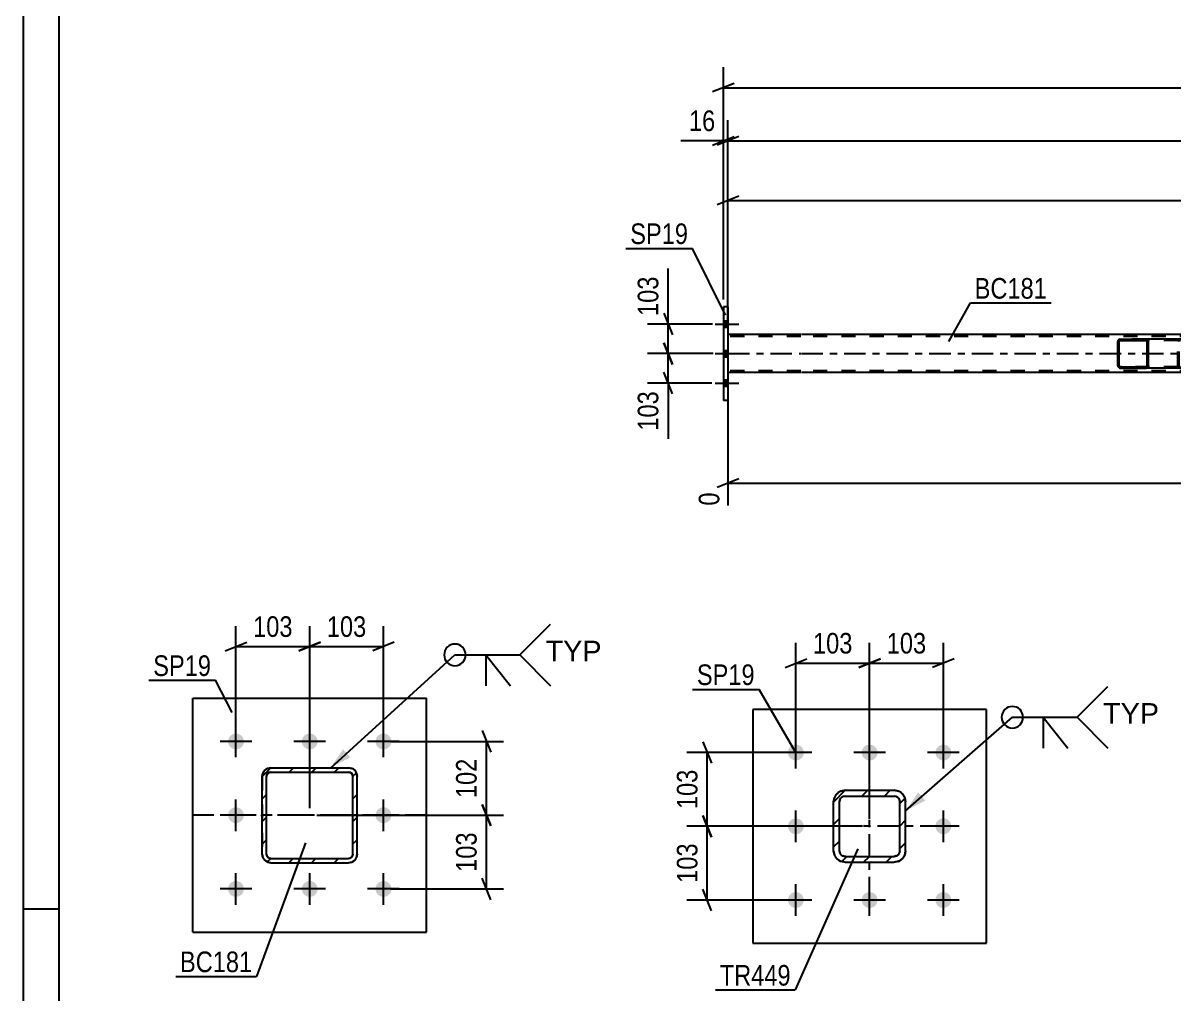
# Model space of a CAD drawing. Header units: millimetres. Extents: x 0 to 841, y 0 to 594.
# Drawn here: x 0 to 160, y 137.2 to 272.1 of the extents above; entities that cross this region are included whole.
import ezdxf

# ---------------------------------------------------------------- set-up
doc = ezdxf.new("R2010")
doc.units = ezdxf.units.MM
doc.linetypes.add('DXK_LINE_DOT2', pattern=[3.9198, 1.9599, -1.9599])
doc.linetypes.add('DXK_LINE_DOT3', pattern=[5.9187, 2.979, -0.9799, 0.9799, -0.9799])
doc.styles.add('Arial', font='ARIAL.TTF', dxfattribs={"height": 0.2})
doc.styles.add('Arial Narrow', font='ARIALN.TTF', dxfattribs={"height": 0.2})

# ---------------------------------------------------------------- blocks, each defined once
blk = doc.blocks.new('Unknown-318888112-1133')
at = {"color": 5, "linetype": 'Continuous'}
for p, q in [((0, 594), (0, 0)), ((5, 589), (5, 5)), ((5, 149), (0, 149))]:
    blk.add_line(p, q, dxfattribs=at)
blk = doc.blocks.new('Part-318888112-7493 - 7447')
at = {"linetype": 'Continuous'}
h = blk.add_hatch(dxfattribs=at)
h.set_pattern_fill('', scale=0.7, style=0, pattern_type=0)
h.set_pattern_definition([(45, (114.2654, 165.5042), (-1.57154, 1.57154), [])])
h.paths.add_polyline_path([(121.07, 165.5), (114.27, 165.5), (113.65, 165.38), (113.13, 165.04), (112.79, 164.52), (112.67, 163.9), (112.67, 157.1), (112.79, 156.49), (113.13, 155.97), (113.65, 155.63), (114.27, 155.5), (121.07, 155.5), (121.68, 155.63), (122.2, 155.97), (122.54, 156.49), (122.67, 157.1), (122.67, 163.9), (122.54, 164.52), (122.2, 165.04), (121.68, 165.38)])
h.paths.add_polyline_path([(121.8, 164.21), (121.87, 163.9), (121.87, 157.1), (121.8, 156.8), (121.63, 156.54), (121.37, 156.37), (121.07, 156.3), (114.27, 156.3), (113.96, 156.37), (113.7, 156.54), (113.53, 156.8), (113.47, 157.1), (113.47, 163.9), (113.53, 164.21), (113.7, 164.47), (113.96, 164.64), (114.27, 164.7), (121.07, 164.7), (121.37, 164.64), (121.63, 164.47)])
at = {"color": 7, "linetype": 'DXK_LINE_DOT3'}
for p, q in [((117.67, 150.5), (117.67, 170.5)), ((127.67, 160.5), (107.67, 160.5))]:
    blk.add_line(p, q, dxfattribs=at)
at = {"color": 7, "linetype": 'DXK_LINE_DOT2'}
for p, q in [((113.65, 165.38), (114.27, 165.5)), ((114.27, 165.5), (121.07, 165.5)), ((121.07, 165.5), (121.68, 165.38)), ((112.67, 163.9), (112.79, 164.52)), ((112.67, 157.1), (112.67, 163.9)), ((113.53, 164.21), (113.47, 163.9)), ((113.47, 157.1), (113.47, 163.9)), ((114.27, 164.7), (113.96, 164.64)), ((114.27, 164.7), (121.07, 164.7)), ((121.37, 164.64), (121.07, 164.7)), ((121.87, 163.9), (121.8, 164.21)), ((121.87, 157.1), (121.87, 163.9)), ((122.54, 164.52), (122.67, 163.9)), ((122.67, 157.1), (122.67, 163.9)), ((112.79, 156.49), (112.67, 157.1)), ((113.47, 157.1), (113.53, 156.8)), ((121.8, 156.8), (121.87, 157.1)), ((122.67, 157.1), (122.54, 156.49)), ((114.27, 155.5), (113.65, 155.63)), ((113.96, 156.37), (114.27, 156.3)), ((114.27, 156.3), (121.07, 156.3)), ((114.27, 155.5), (121.07, 155.5)), ((121.07, 156.3), (121.37, 156.37)), ((121.68, 155.63), (121.07, 155.5))]:
    blk.add_line(p, q, dxfattribs=at)
at = {"color": 2, "linetype": 'Continuous'}
for p, q in [((114.27, 165.5), (113.65, 165.38)), ((114.27, 165.5), (121.07, 165.5)), ((121.68, 165.38), (121.07, 165.5)), ((112.79, 164.52), (112.67, 163.9)), ((112.67, 157.1), (112.67, 163.9)), ((113.47, 163.9), (113.53, 164.21)), ((113.47, 157.1), (113.47, 163.9)), ((113.96, 164.64), (114.27, 164.7)), ((114.27, 164.7), (121.07, 164.7)), ((121.07, 164.7), (121.37, 164.64)), ((121.8, 164.21), (121.87, 163.9)), ((121.87, 157.1), (121.87, 163.9)), ((122.67, 163.9), (122.54, 164.52)), ((122.67, 157.1), (122.67, 163.9)), ((112.67, 157.1), (112.79, 156.49)), ((113.53, 156.8), (113.47, 157.1)), ((121.87, 157.1), (121.8, 156.8)), ((122.54, 156.49), (122.67, 157.1)), ((113.65, 155.63), (114.27, 155.5)), ((114.27, 156.3), (113.96, 156.37)), ((114.27, 156.3), (121.07, 156.3)), ((114.27, 155.5), (121.07, 155.5)), ((121.37, 156.37), (121.07, 156.3)), ((121.07, 155.5), (121.68, 155.63))]:
    blk.add_line(p, q, dxfattribs=at)
at = {"color": 7, "linetype": 'DXK_LINE_DOT2'}
for centre, radius, start, end in [((114.27, 163.9), 1.6, 112.5, 157.5), ((121.07, 163.9), 1.6, 22.5, 67.5), ((114.27, 163.9), 0.8, 112.5, 157.5), ((121.07, 163.9), 0.8, 22.5, 67.5), ((114.27, 157.1), 0.8, 202.5, 247.5), ((121.07, 157.1), 0.8, 292.5, 337.5), ((114.27, 157.1), 1.6, 202.5, 247.5), ((121.07, 157.1), 1.6, 292.5, 337.5)]:
    blk.add_arc(centre, radius, start, end, dxfattribs=at)
at = {"color": 2, "linetype": 'Continuous'}
for centre, radius, start, end in [((114.27, 163.9), 1.6, 112.5, 157.5), ((121.07, 163.9), 1.6, 22.5, 67.5), ((114.27, 163.9), 0.8, 112.5, 157.5), ((121.07, 163.9), 0.8, 22.5, 67.5), ((114.27, 157.1), 0.8, 202.5, 247.5), ((121.07, 157.1), 0.8, 292.5, 337.5), ((114.27, 157.1), 1.6, 202.5, 247.5), ((121.07, 157.1), 1.6, 292.5, 337.5)]:
    blk.add_arc(centre, radius, start, end, dxfattribs=at)
blk = doc.blocks.new('Bolt-318888112-7468 - 7447')
at = {"linetype": 'Continuous'}
for points in [[(107.42, 169.65, -1), (107.42, 171.85, -1)], [(117.67, 169.65, -1), (117.67, 171.85, -1)], [(127.92, 169.65, -1), (127.92, 171.85, -1)], [(107.42, 159.4, -1), (107.42, 161.6, -1)], [(127.92, 159.4, -1), (127.92, 161.6, -1)], [(107.42, 149.15, -1), (107.42, 151.35, -1)], [(117.67, 149.15, -1), (117.67, 151.35, -1)], [(127.92, 149.15, -1), (127.92, 151.35, -1)]]:
    blk.add_hatch(color=1, dxfattribs=at).paths.add_polyline_path(points)
at = {"color": 1, "linetype": 'Continuous'}
for p, q in [((107.42, 168.55), (107.42, 172.95)), ((117.67, 168.55), (117.67, 172.95)), ((127.92, 168.55), (127.92, 172.95)), ((109.62, 170.75), (105.22, 170.75)), ((119.87, 170.75), (115.47, 170.75)), ((130.12, 170.75), (125.72, 170.75)), ((107.42, 158.3), (107.42, 162.7)), ((127.92, 158.3), (127.92, 162.7)), ((109.62, 160.5), (105.22, 160.5)), ((130.12, 160.5), (125.72, 160.5)), ((107.42, 148.05), (107.42, 152.45)), ((117.67, 148.05), (117.67, 152.45)), ((127.92, 148.05), (127.92, 152.45)), ((109.62, 150.25), (105.22, 150.25)), ((119.87, 150.25), (115.47, 150.25)), ((130.12, 150.25), (125.72, 150.25))]:
    blk.add_line(p, q, dxfattribs=at)
blk = doc.blocks.new('Part-318888112-7567 - 7447')
at = {"color": 2, "linetype": 'Continuous'}
for p, q in [((133.92, 176.75), (101.42, 176.75)), ((101.42, 176.75), (101.42, 144.25)), ((133.92, 144.25), (133.92, 176.75)), ((101.42, 144.25), (133.92, 144.25))]:
    blk.add_line(p, q, dxfattribs=at)
blk = doc.blocks.new('Bolt-318888112-3130 - 3101')
at = {"linetype": 'Continuous'}
for points in [[(97.98, 229.85), (97.98, 230.73), (97.34, 230.73), (97.34, 229.85)], [(97.98, 229.85), (97.98, 230.73), (97.34, 230.73), (97.34, 229.85)], [(97.98, 229.85), (97.98, 230.73), (97.34, 230.73), (97.34, 229.85)], [(97.98, 225.75), (97.98, 226.63), (97.34, 226.63), (97.34, 225.75)], [(97.98, 225.75), (97.98, 226.63), (97.34, 226.63), (97.34, 225.75)], [(97.98, 221.65), (97.98, 222.53), (97.34, 222.53), (97.34, 221.65)], [(97.98, 221.65), (97.98, 222.53), (97.34, 222.53), (97.34, 221.65)], [(97.98, 221.65), (97.98, 222.53), (97.34, 222.53), (97.34, 221.65)]]:
    blk.add_hatch(color=1, dxfattribs=at).paths.add_polyline_path(points)
at = {"color": 1, "linetype": 'Continuous'}
for p, q in [((97.34, 230.73), (97.98, 230.73)), ((97.34, 230.73), (97.98, 230.73)), ((97.34, 230.73), (97.98, 230.73)), ((96.18, 230.29), (99.5, 230.29)), ((96.18, 230.29), (99.5, 230.29)), ((96.18, 230.29), (99.5, 230.29)), ((97.34, 229.85), (97.98, 229.85)), ((97.34, 229.85), (97.98, 229.85)), ((97.34, 229.85), (97.98, 229.85)), ((96.18, 226.19), (99.5, 226.19)), ((96.18, 226.19), (99.5, 226.19)), ((97.34, 226.63), (97.98, 226.63)), ((97.34, 226.63), (97.98, 226.63)), ((97.34, 225.75), (97.98, 225.75)), ((97.34, 225.75), (97.98, 225.75)), ((97.34, 222.53), (97.98, 222.53)), ((97.34, 222.53), (97.98, 222.53)), ((97.34, 222.53), (97.98, 222.53)), ((96.18, 222.09), (99.5, 222.09)), ((96.18, 222.09), (99.5, 222.09)), ((96.18, 222.09), (99.5, 222.09)), ((97.34, 221.65), (97.98, 221.65)), ((97.34, 221.65), (97.98, 221.65)), ((97.34, 221.65), (97.98, 221.65))]:
    blk.add_line(p, q, dxfattribs=at)
blk = doc.blocks.new('Part-318888112-3245 - 3101')
at = {"linetype": 'Continuous'}
h = blk.add_hatch(dxfattribs=at)
h.set_pattern_fill('', scale=0.7, style=0, pattern_type=0)
h.set_pattern_definition([(45, (156.3997, 227.995), (-1.57154, 1.57154), [])])
h.paths.add_polyline_path([(156.43, 227.87), (156.4, 227.99), (156.33, 228.1), (156.22, 228.17), (156.09, 228.19), (152.51, 228.19), (152.38, 228.17), (152.27, 228.1), (152.19, 227.99), (152.17, 227.87), (152.17, 224.51), (152.19, 224.39), (152.27, 224.29), (152.38, 224.22), (152.51, 224.19), (156.09, 224.19), (156.22, 224.22), (156.33, 224.29), (156.4, 224.39), (156.43, 224.51)])
h.paths.add_polyline_path([(156.24, 224.45), (156.21, 224.4), (156.15, 224.36), (156.09, 224.35), (152.51, 224.35), (152.44, 224.36), (152.39, 224.4), (152.35, 224.45), (152.34, 224.51), (152.34, 227.87), (152.35, 227.93), (152.39, 227.99), (152.44, 228.02), (152.51, 228.03), (156.09, 228.03), (156.15, 228.02), (156.21, 227.99), (156.24, 227.93), (156.26, 227.87), (156.26, 224.51)])
at = {"color": 2, "linetype": 'Continuous'}
for p, q in [((152.19, 227.99), (152.17, 227.87)), ((152.17, 224.51), (152.17, 227.87)), ((152.34, 227.87), (152.35, 227.93)), ((152.34, 224.51), (152.34, 227.87)), ((152.35, 227.93), (152.39, 227.99)), ((152.51, 228.19), (152.38, 228.17)), ((152.39, 227.99), (152.44, 228.02)), ((152.44, 228.02), (152.51, 228.03)), ((152.51, 228.19), (156.09, 228.19)), ((152.51, 228.03), (156.09, 228.03)), ((163.78, 228.19), (156.09, 228.19)), ((156.22, 228.17), (156.09, 228.19)), ((156.09, 228.03), (156.15, 228.02)), ((156.15, 228.02), (156.21, 227.99)), ((156.21, 227.99), (156.24, 227.93)), ((156.24, 227.93), (156.26, 227.87)), ((156.26, 224.51), (156.26, 227.87)), ((156.43, 227.87), (156.4, 227.99)), ((156.43, 224.51), (156.43, 227.87)), ((152.17, 224.51), (152.19, 224.39)), ((152.35, 224.45), (152.34, 224.51)), ((152.39, 224.4), (152.35, 224.45)), ((152.38, 224.22), (152.51, 224.19)), ((152.44, 224.36), (152.39, 224.4)), ((152.51, 224.35), (152.44, 224.36)), ((152.51, 224.35), (156.09, 224.35)), ((152.51, 224.19), (156.09, 224.19)), ((156.15, 224.36), (156.09, 224.35)), ((156.09, 224.19), (156.22, 224.22)), ((163.78, 224.19), (156.09, 224.19)), ((156.21, 224.4), (156.15, 224.36)), ((156.24, 224.45), (156.21, 224.4)), ((156.26, 224.51), (156.24, 224.45)), ((156.4, 224.39), (156.43, 224.51))]:
    blk.add_line(p, q, dxfattribs=at)
at = {"color": 7, "linetype": 'DXK_LINE_DOT2'}
for p, q in [((156.09, 228.19), (152.51, 228.19)), ((164.43, 228.03), (152.51, 228.03)), ((160.52, 227.87), (160.54, 227.99)), ((160.52, 224.51), (160.52, 227.87)), ((160.7, 227.93), (160.69, 227.87)), ((160.69, 224.51), (160.69, 227.87)), ((160.74, 227.99), (160.7, 227.93)), ((160.73, 228.17), (160.86, 228.19)), ((160.79, 228.02), (160.74, 227.99)), ((160.86, 228.03), (160.79, 228.02)), ((164.43, 228.19), (163.78, 228.19)), ((164.43, 228.19), (164.56, 228.17)), ((164.5, 228.02), (164.43, 228.03)), ((164.55, 227.99), (164.5, 228.02)), ((164.59, 227.93), (164.55, 227.99)), ((164.6, 227.87), (164.59, 227.93)), ((164.6, 224.51), (164.6, 227.87)), ((164.75, 227.99), (164.77, 227.87)), ((164.77, 224.51), (164.77, 227.87)), ((164.43, 224.35), (152.51, 224.35)), ((156.09, 224.19), (152.51, 224.19)), ((160.54, 224.39), (160.52, 224.51)), ((160.69, 224.51), (160.7, 224.45)), ((160.7, 224.45), (160.74, 224.4)), ((160.86, 224.19), (160.73, 224.22)), ((160.74, 224.4), (160.75, 224.39)), ((160.75, 224.39), (160.79, 224.36)), ((160.79, 224.36), (160.86, 224.35)), ((164.43, 224.19), (163.78, 224.19)), ((164.43, 224.35), (164.5, 224.36)), ((164.56, 224.22), (164.43, 224.19)), ((164.5, 224.36), (164.55, 224.4)), ((164.55, 224.4), (164.59, 224.45)), ((164.59, 224.45), (164.6, 224.51)), ((164.77, 224.51), (164.75, 224.39))]:
    blk.add_line(p, q, dxfattribs=at)
at = {"color": 2, "linetype": 'Continuous'}
for centre, start, end in [((152.5, 227.86), 110.7583, 155.68), ((156.1, 227.86), 24.32, 69.2417), ((152.5, 224.53), 204.32, 249.2417), ((156.1, 224.53), 290.7583, 335.68)]:
    blk.add_arc(centre, 0.331, start, end, dxfattribs=at)
at = {"color": 7, "linetype": 'DXK_LINE_DOT2'}
for centre, start, end in [((160.85, 227.86), 110.7583, 155.68), ((164.45, 227.86), 24.32, 69.2417), ((160.85, 224.53), 204.32, 249.2417), ((164.45, 224.53), 290.7583, 335.68)]:
    blk.add_arc(centre, 0.331, start, end, dxfattribs=at)
blk = doc.blocks.new('Part-318888112-3181 - 3101')
at = {"color": 2, "linetype": 'Continuous'}
for p, q in [((108.1, 228.83), (97.98, 228.83)), ((245.98, 228.83), (108.2, 228.83)), ((108.1, 223.55), (97.98, 223.55)), ((245.98, 223.55), (108.2, 223.55))]:
    blk.add_line(p, q, dxfattribs=at)
at = {"color": 7, "linetype": 'DXK_LINE_DOT2'}
for p, q in [((97.98, 228.83), (97.98, 223.55)), ((108.1, 228.59), (97.98, 228.59)), ((770.31, 228.59), (108.2, 228.59)), ((108.1, 223.79), (97.98, 223.79)), ((770.31, 223.79), (108.2, 223.79))]:
    blk.add_line(p, q, dxfattribs=at)
at = {"color": 7, "linetype": 'DXK_LINE_DOT3'}
for p, q in [((97.98, 226.19), (108.1, 226.19)), ((108.2, 226.19), (770.31, 226.19))]:
    blk.add_line(p, q, dxfattribs=at)
blk = doc.blocks.new('Part-318888112-3251 - 3101')
at = {"color": 2, "linetype": 'Continuous'}
for p, q in [((97.98, 232.69), (97.34, 232.69)), ((97.34, 232.69), (97.34, 219.69)), ((97.98, 232.69), (97.98, 219.69)), ((97.98, 219.69), (97.34, 219.69))]:
    blk.add_line(p, q, dxfattribs=at)
blk = doc.blocks.new('Part-318888112-2127 - 2100')
at = {"linetype": 'Continuous'}
for points in [[(33.25, 161.94, -1), (33.25, 162.14, -1)], [(46.45, 161.94, -1), (46.45, 162.14, -1)]]:
    blk.add_hatch(color=30, dxfattribs=at).paths.add_polyline_path(points)
at = {"color": 2, "linetype": 'Continuous'}
for p, q in [((23.6, 145.79), (23.6, 178.29)), ((23.6, 178.29), (56.1, 178.29)), ((56.1, 145.79), (56.1, 178.29)), ((23.6, 145.79), (56.1, 145.79))]:
    blk.add_line(p, q, dxfattribs=at)
at = {"color": 7, "linetype": 'DXK_LINE_DOT3'}
blk.add_line((56.1, 162.04), (23.6, 162.04), dxfattribs=at)
at = {"color": 30, "linetype": 'DXK_LINE_DOT3'}
blk.add_line((46.45, 162.04), (33.25, 162.04), dxfattribs=at)
at = {"color": 30, "linetype": 'Continuous'}
for centre in [(33.25, 162.04), (46.45, 162.04)]:
    blk.add_circle(centre, 0.1, dxfattribs=at)
blk = doc.blocks.new('Bolt-318888112-2111 - 2100')
at = {"linetype": 'Continuous'}
for points in [[(29.6, 171.19, -1), (29.6, 173.39, -1)], [(39.85, 171.19, -1), (39.85, 173.39, -1)], [(50.1, 171.19, -1), (50.1, 173.39, -1)], [(29.6, 160.94, -1), (29.6, 163.14, -1)], [(50.1, 160.94, -1), (50.1, 163.14, -1)], [(29.6, 150.69, -1), (29.6, 152.89, -1)], [(39.85, 150.69, -1), (39.85, 152.89, -1)], [(50.1, 150.69, -1), (50.1, 152.89, -1)]]:
    blk.add_hatch(color=1, dxfattribs=at).paths.add_polyline_path(points)
at = {"color": 1, "linetype": 'Continuous'}
for p, q in [((29.6, 170.09), (29.6, 174.49)), ((39.85, 170.09), (39.85, 174.49)), ((50.1, 170.09), (50.1, 174.49)), ((31.8, 172.29), (27.4, 172.29)), ((42.05, 172.29), (37.65, 172.29)), ((52.3, 172.29), (47.9, 172.29)), ((29.6, 159.84), (29.6, 164.24)), ((50.1, 159.84), (50.1, 164.24)), ((31.8, 162.04), (27.4, 162.04)), ((52.3, 162.04), (47.9, 162.04)), ((29.6, 149.59), (29.6, 153.99)), ((39.85, 149.59), (39.85, 153.99)), ((50.1, 149.59), (50.1, 153.99)), ((31.8, 151.79), (27.4, 151.79)), ((42.05, 151.79), (37.65, 151.79)), ((52.3, 151.79), (47.9, 151.79))]:
    blk.add_line(p, q, dxfattribs=at)
blk = doc.blocks.new('Part-318888112-2219 - 2100')
at = {"linetype": 'Continuous'}
h = blk.add_hatch(dxfattribs=at)
h.set_pattern_fill('', scale=0.7, style=0, pattern_type=0)
h.set_pattern_definition([(45, (34.4469, 168.6371), (-1.57154, 1.57154), [])])
h.paths.add_polyline_path([(45.25, 168.64), (34.45, 168.64), (33.99, 168.55), (33.6, 168.29), (33.34, 167.9), (33.25, 167.44), (33.25, 156.64), (33.34, 156.18), (33.6, 155.79), (33.99, 155.53), (34.45, 155.44), (45.25, 155.44), (45.71, 155.53), (46.1, 155.79), (46.36, 156.18), (46.45, 156.64), (46.45, 167.44), (46.36, 167.9), (46.1, 168.29), (45.71, 168.55)])
h.paths.add_polyline_path([(45.8, 167.67), (45.85, 167.44), (45.85, 156.64), (45.8, 156.41), (45.67, 156.21), (45.48, 156.08), (45.25, 156.04), (34.45, 156.04), (34.22, 156.08), (34.02, 156.21), (33.89, 156.41), (33.85, 156.64), (33.85, 167.44), (33.89, 167.67), (34.02, 167.86), (34.22, 167.99), (34.45, 168.04), (45.25, 168.04), (45.48, 167.99), (45.67, 167.86)])
at = {"color": 7, "linetype": 'DXK_LINE_DOT2'}
for p, q in [((33.99, 168.55), (34.45, 168.64)), ((34.22, 167.99), (34.02, 167.86)), ((34.45, 168.04), (34.22, 167.99)), ((34.45, 168.64), (45.25, 168.64)), ((34.45, 168.04), (45.25, 168.04)), ((45.25, 168.64), (45.71, 168.55)), ((45.48, 167.99), (45.25, 168.04)), ((45.67, 167.86), (45.48, 167.99)), ((33.25, 167.44), (33.34, 167.9)), ((33.25, 167.44), (33.25, 156.64)), ((33.89, 167.67), (33.85, 167.44)), ((33.85, 156.64), (33.85, 167.44)), ((34.02, 167.86), (33.89, 167.67)), ((45.8, 167.67), (45.67, 167.86)), ((45.85, 167.44), (45.8, 167.67)), ((45.85, 156.64), (45.85, 167.44)), ((46.36, 167.9), (46.45, 167.44)), ((46.45, 156.64), (46.45, 167.44)), ((33.34, 156.18), (33.25, 156.64)), ((33.85, 156.64), (33.89, 156.41)), ((33.89, 156.41), (34.02, 156.21)), ((34.45, 155.44), (33.99, 155.53)), ((34.02, 156.21), (34.22, 156.08)), ((34.22, 156.08), (34.45, 156.04)), ((34.45, 156.04), (45.25, 156.04)), ((34.45, 155.44), (45.25, 155.44)), ((45.25, 156.04), (45.48, 156.08)), ((45.71, 155.53), (45.25, 155.44)), ((45.48, 156.08), (45.67, 156.21)), ((45.67, 156.21), (45.8, 156.41)), ((45.8, 156.41), (45.85, 156.64)), ((46.45, 156.64), (46.36, 156.18))]:
    blk.add_line(p, q, dxfattribs=at)
at = {"color": 2, "linetype": 'Continuous'}
for p, q in [((34.45, 168.64), (33.99, 168.55)), ((34.02, 167.86), (34.22, 167.99)), ((34.22, 167.99), (34.45, 168.04)), ((34.45, 168.64), (34.45, 168.64)), ((34.45, 168.64), (45.25, 168.64)), ((34.45, 168.04), (34.45, 168.04)), ((34.45, 168.04), (45.25, 168.04)), ((45.25, 168.64), (45.25, 168.64)), ((45.71, 168.55), (45.25, 168.64)), ((45.25, 168.04), (45.25, 168.04)), ((45.25, 168.04), (45.48, 167.99)), ((45.48, 167.99), (45.67, 167.86)), ((33.34, 167.9), (33.25, 167.44)), ((33.25, 167.44), (33.25, 167.44)), ((33.25, 156.64), (33.25, 167.44)), ((33.85, 167.44), (33.89, 167.67)), ((33.85, 167.44), (33.85, 167.44)), ((33.85, 156.64), (33.85, 167.44)), ((33.89, 167.67), (34.02, 167.86)), ((45.67, 167.86), (45.8, 167.67)), ((45.8, 167.67), (45.85, 167.44)), ((45.85, 167.44), (45.85, 167.44)), ((45.85, 156.64), (45.85, 167.44)), ((46.45, 167.44), (46.36, 167.9)), ((46.45, 167.44), (46.45, 167.44)), ((46.45, 156.64), (46.45, 167.44)), ((33.25, 156.64), (33.25, 156.64)), ((33.25, 156.64), (33.34, 156.18)), ((33.85, 156.64), (33.85, 156.64)), ((33.89, 156.41), (33.85, 156.64)), ((34.02, 156.21), (33.89, 156.41)), ((33.99, 155.53), (34.45, 155.44)), ((34.22, 156.08), (34.02, 156.21)), ((34.45, 156.04), (34.22, 156.08)), ((34.45, 156.04), (34.45, 156.04)), ((34.45, 156.04), (45.25, 156.04)), ((34.45, 155.44), (34.45, 155.44)), ((34.45, 155.44), (45.25, 155.44)), ((45.48, 156.08), (45.25, 156.04)), ((45.25, 156.04), (45.25, 156.04)), ((45.25, 155.44), (45.71, 155.53)), ((45.25, 155.44), (45.25, 155.44)), ((45.67, 156.21), (45.48, 156.08)), ((45.8, 156.41), (45.67, 156.21)), ((45.85, 156.64), (45.8, 156.41)), ((45.85, 156.64), (45.85, 156.64)), ((46.36, 156.18), (46.45, 156.64)), ((46.45, 156.64), (46.45, 156.64))]:
    blk.add_line(p, q, dxfattribs=at)
at = {"color": 7, "linetype": 'DXK_LINE_DOT3'}
blk.add_line((39.85, 162.04), (39.85, 162.04), dxfattribs=at)
at = {"color": 7, "linetype": 'DXK_LINE_DOT2'}
for centre, start, end in [((34.45, 167.44), 112.5, 157.5), ((45.25, 167.44), 22.5, 67.5), ((34.45, 156.64), 202.5, 247.5), ((45.25, 156.64), 292.5, 337.5)]:
    blk.add_arc(centre, 1.2, start, end, dxfattribs=at)
at = {"color": 2, "linetype": 'Continuous'}
for centre, start, end in [((34.45, 167.44), 112.5, 157.5), ((45.25, 167.44), 22.5, 67.5), ((34.45, 156.64), 202.5, 247.5), ((45.25, 156.64), 292.5, 337.5)]:
    blk.add_arc(centre, 1.2, start, end, dxfattribs=at)
blk = doc.blocks.new('StraightDimension-318888112-7626 - 7447')
at = {"color": 7, "linetype": 'Continuous'}
for p, q in [((117.67, 161.5), (117.67, 186.01)), ((127.92, 171.75), (127.92, 186.01)), ((116.17, 182.56), (119.17, 183.76)), ((117.67, 183.16), (127.92, 183.16)), ((129.42, 183.76), (126.42, 182.56))]:
    blk.add_line(p, q, dxfattribs=at)
at = {"color": 0}
blk.add_wipeout([(126.13, 183.91), (126.13, 188.11), (119.45, 188.11), (119.45, 183.91)], dxfattribs=at)
at = {"color": 3, "style": 'Arial Narrow'}
blk.add_text('103', height=2.863, dxfattribs=at).set_placement((120.05, 184.51))
blk = doc.blocks.new('StraightDimension-318888112-7639 - 7447')
at = {"color": 7, "linetype": 'Continuous'}
for p, q in [((107.42, 171.75), (107.42, 186.01)), ((117.67, 161.5), (117.67, 186.01)), ((105.92, 182.56), (108.92, 183.76)), ((107.42, 183.16), (117.67, 183.16)), ((119.17, 183.76), (116.17, 182.56))]:
    blk.add_line(p, q, dxfattribs=at)
at = {"color": 0}
blk.add_wipeout([(115.88, 183.91), (115.88, 188.11), (109.2, 188.11), (109.2, 183.91)], dxfattribs=at)
at = {"color": 3, "style": 'Arial Narrow'}
blk.add_text('103', height=2.863, dxfattribs=at).set_placement((109.8, 184.51))
blk = doc.blocks.new('StraightDimension-318888112-7653 - 7447')
at = {"color": 7, "linetype": 'Continuous'}
for p, q in [((94.49, 172.25), (95.69, 169.25)), ((106.42, 170.75), (92.24, 170.75)), ((95.09, 160.5), (95.09, 170.75)), ((95.69, 159), (94.49, 162)), ((116.67, 160.5), (92.24, 160.5))]:
    blk.add_line(p, q, dxfattribs=at)
at = {"color": 0}
blk.add_wipeout([(94.34, 168.97), (90.14, 168.97), (90.14, 162.29), (94.34, 162.29)], dxfattribs=at)
at = {"color": 3, "style": 'Arial Narrow'}
blk.add_text('103', height=2.863, rotation=90.0002, dxfattribs=at).set_placement((93.74, 162.89))
blk = doc.blocks.new('StraightDimension-318888112-7666 - 7447')
at = {"color": 7, "linetype": 'Continuous'}
for p, q in [((94.49, 162), (95.69, 159)), ((116.67, 160.5), (92.24, 160.5)), ((95.09, 150.25), (95.09, 160.5)), ((95.69, 148.75), (94.49, 151.75)), ((106.42, 150.25), (92.24, 150.25))]:
    blk.add_line(p, q, dxfattribs=at)
at = {"color": 0}
blk.add_wipeout([(94.34, 158.72), (90.14, 158.72), (90.14, 152.04), (94.34, 152.04)], dxfattribs=at)
at = {"color": 3, "style": 'Arial Narrow'}
blk.add_text('103', height=2.863, rotation=90.0002, dxfattribs=at).set_placement((93.74, 152.64))
blk = doc.blocks.new('StraightDimension-318888112-3414 - 3101')
at = {"color": 7, "linetype": 'Continuous'}
for p, q in [((97.34, 233.69), (97.34, 258.62)), ((97.98, 233.69), (97.98, 258.62)), ((95.84, 255.17), (98.84, 256.37)), ((99.48, 256.37), (96.48, 255.17)), ((97.34, 255.77), (97.98, 255.77))]:
    blk.add_line(p, q, dxfattribs=at)
at = {"color": 0}
blk.add_wipeout([(96.81, 256.52), (96.81, 260.72), (91.96, 260.72), (91.96, 256.52)], dxfattribs=at)
at = {"color": 7, "linetype": 'Continuous'}
blk.add_line((97.34, 255.77), (91.43, 255.77), dxfattribs=at)
blk.add_line((97.34, 255.77), (91.43, 255.77), dxfattribs=at)
at = {"color": 3, "style": 'Arial Narrow'}
blk.add_text('16', height=2.863, dxfattribs=at).set_placement((92.56, 257.12))
blk = doc.blocks.new('StraightDimension-318888112-3424 - 3101')
at = {"color": 7, "linetype": 'Continuous'}
for p, q in [((97.98, 233.69), (97.98, 258.62)), ((99.48, 256.37), (96.48, 255.17)), ((97.98, 255.77), (780.53, 255.77))]:
    blk.add_line(p, q, dxfattribs=at)
blk = doc.blocks.new('StraightDimension-318888112-3445 - 3101')
at = {"color": 7, "linetype": 'Continuous'}
for p, q in [((97.34, 233.69), (97.34, 266)), ((98.84, 263.75), (95.84, 262.55)), ((97.34, 263.15), (781.17, 263.15))]:
    blk.add_line(p, q, dxfattribs=at)
blk = doc.blocks.new('StraightDimension-318888112-3470 - 3101')
at = {"color": 7, "linetype": 'Continuous'}
for p, q in [((97.98, 229.83), (97.98, 250.32)), ((246.78, 238.23), (246.78, 250.32)), ((99.48, 248.07), (96.48, 246.87)), ((245.28, 246.87), (248.28, 248.07)), ((97.98, 247.47), (246.78, 247.47))]:
    blk.add_line(p, q, dxfattribs=at)
at = {"color": 0}
blk.add_wipeout([(176.64, 248.22), (176.64, 252.42), (168.12, 252.42), (168.12, 248.22)], dxfattribs=at)
at = {"color": 3, "style": 'Arial Narrow'}
blk.add_text('3793', height=2.863, dxfattribs=at).set_placement((168.72, 248.82))
blk = doc.blocks.new('StraightDimension-318888112-3475 - 3101')
at = {"color": 7, "linetype": 'Continuous'}
for p, q in [((89.05, 231.79), (90.25, 228.79)), ((95.81, 230.29), (86.8, 230.29)), ((89.65, 226.19), (89.65, 230.29)), ((90.25, 224.69), (89.05, 227.69)), ((95.94, 226.19), (86.8, 226.19))]:
    blk.add_line(p, q, dxfattribs=at)
at = {"color": 0}
blk.add_wipeout([(88.9, 237.5), (84.7, 237.5), (84.7, 230.82), (88.9, 230.82)], dxfattribs=at)
at = {"color": 7, "linetype": 'Continuous'}
blk.add_line((89.65, 230.29), (89.65, 238.03), dxfattribs=at)
blk.add_line((89.65, 230.29), (89.65, 238.03), dxfattribs=at)
at = {"color": 3, "style": 'Arial Narrow'}
blk.add_text('103', height=2.863, rotation=90.0002, dxfattribs=at).set_placement((88.3, 231.42))
blk = doc.blocks.new('StraightDimension-318888112-3488 - 3101')
at = {"color": 7, "linetype": 'Continuous'}
for p, q in [((89.05, 227.69), (90.25, 224.69)), ((95.94, 226.19), (86.8, 226.19)), ((89.65, 222.09), (89.65, 226.19)), ((90.25, 220.59), (89.05, 223.59)), ((95.75, 222.09), (86.8, 222.09))]:
    blk.add_line(p, q, dxfattribs=at)
at = {"color": 0}
blk.add_wipeout([(88.9, 221.57), (84.7, 221.57), (84.7, 214.88), (88.9, 214.88)], dxfattribs=at)
at = {"color": 7, "linetype": 'Continuous'}
blk.add_line((89.65, 222.09), (89.65, 214.36), dxfattribs=at)
blk.add_line((89.65, 222.09), (89.65, 214.36), dxfattribs=at)
at = {"color": 3, "style": 'Arial Narrow'}
blk.add_text('103', height=2.863, rotation=90.0002, dxfattribs=at).set_placement((88.3, 215.48))
blk = doc.blocks.new('StraightDimension-318888112-3564 - 3101')
at = {"color": 7, "linetype": 'Continuous'}
for p, q in [((97.98, 222.55), (97.98, 205.07)), ((246.78, 214.15), (246.78, 199.59)), ((99.48, 208.8), (96.48, 207.6)), ((97.98, 208.2), (246.78, 208.2)), ((245.28, 207.6), (248.28, 208.8))]:
    blk.add_line(p, q, dxfattribs=at)
at = {"color": 0}
blk.add_wipeout([(176.64, 208.95), (176.64, 213.15), (168.12, 213.15), (168.12, 208.95)], dxfattribs=at)
at = {"color": 0, "linetype": 'Continuous'}
for points in [[(97.38, 207.5), (93.18, 207.5), (93.18, 204.47), (97.38, 204.47)], [(246.18, 207.5), (241.98, 207.5), (241.98, 198.99), (246.18, 198.99)]]:
    blk.add_wipeout(points, dxfattribs=at)
at = {"color": 3, "style": 'Arial Narrow'}
blk.add_text('3793', height=2.863, dxfattribs=at).set_placement((168.72, 209.55))
at = {"color": 3, "linetype": 'Continuous', "style": 'Arial Narrow'}
for s, height, p in [('0', 2.86, (96.78, 205.07)), ('3793', 2.863, (245.58, 199.59))]:
    blk.add_text(s, height=height, rotation=90.0002, dxfattribs=at).set_placement(p)
blk = doc.blocks.new('StraightDimension-318888112-2316 - 2100')
at = {"color": 7, "linetype": 'Continuous'}
for p, q in [((29.6, 173.29), (29.6, 188.32)), ((39.85, 163.04), (39.85, 188.32)), ((28.1, 184.87), (31.1, 186.07)), ((41.35, 186.07), (38.35, 184.87)), ((29.6, 185.47), (39.85, 185.47))]:
    blk.add_line(p, q, dxfattribs=at)
at = {"color": 0}
blk.add_wipeout([(38.06, 186.22), (38.06, 190.42), (31.38, 190.42), (31.38, 186.22)], dxfattribs=at)
at = {"color": 3, "style": 'Arial Narrow'}
blk.add_text('103', height=2.863, dxfattribs=at).set_placement((31.98, 186.82))
blk = doc.blocks.new('StraightDimension-318888112-2299 - 2100')
at = {"color": 7, "linetype": 'Continuous'}
for p, q in [((63.8, 163.54), (65, 160.54)), ((40.85, 162.04), (66.8, 162.04)), ((64.4, 151.79), (64.4, 162.04)), ((65, 150.29), (63.8, 153.29)), ((51.1, 151.79), (66.8, 151.79))]:
    blk.add_line(p, q, dxfattribs=at)
at = {"color": 0}
blk.add_wipeout([(63.65, 160.26), (59.45, 160.26), (59.45, 153.57), (63.65, 153.57)], dxfattribs=at)
at = {"color": 3, "style": 'Arial Narrow'}
blk.add_text('103', height=2.863, rotation=90.0002, dxfattribs=at).set_placement((63.05, 154.17))
blk = doc.blocks.new('StraightDimension-318888112-2307 - 2100')
at = {"color": 7, "linetype": 'Continuous'}
for p, q in [((63.8, 173.79), (65, 170.79)), ((51.1, 172.29), (66.8, 172.29)), ((64.4, 162.04), (64.4, 172.29)), ((65, 160.54), (63.8, 163.54)), ((40.85, 162.04), (66.8, 162.04))]:
    blk.add_line(p, q, dxfattribs=at)
at = {"color": 0}
blk.add_wipeout([(63.65, 170.51), (59.45, 170.51), (59.45, 163.82), (63.65, 163.82)], dxfattribs=at)
at = {"color": 3, "style": 'Arial Narrow'}
blk.add_text('102', height=2.863, rotation=90.0002, dxfattribs=at).set_placement((63.05, 164.42))
blk = doc.blocks.new('StraightDimension-318888112-2324 - 2100')
at = {"color": 7, "linetype": 'Continuous'}
for p, q in [((39.85, 163.04), (39.85, 188.32)), ((50.1, 173.29), (50.1, 188.32)), ((38.35, 184.87), (41.35, 186.07)), ((51.6, 186.07), (48.6, 184.87)), ((39.85, 185.47), (50.1, 185.47))]:
    blk.add_line(p, q, dxfattribs=at)
at = {"color": 0}
blk.add_wipeout([(48.31, 186.22), (48.31, 190.42), (41.63, 190.42), (41.63, 186.22)], dxfattribs=at)
at = {"color": 3, "style": 'Arial Narrow'}
blk.add_text('103', height=2.863, dxfattribs=at).set_placement((42.23, 186.82))
blk = doc.blocks.new('Mark-318888112-7489 - 7447')
at = {"color": 0}
blk.add_wipeout([(106.71, 138.36), (106.71, 141.36), (96.84, 141.36), (96.84, 138.36)], dxfattribs=at)
blk.add_wipeout([(106.71, 138.36), (106.71, 141.36), (96.84, 141.36), (96.84, 138.36)], dxfattribs=at)
at = {"color": 30, "linetype": 'Continuous'}
for p in [(116.03, 157.35), (96.24, 137.76)]:
    blk.add_line(p, (107.31, 137.76), dxfattribs=at)
at = {"color": 3, "style": 'Arial Narrow'}
blk.add_text('TR449', height=2.863, dxfattribs=at).set_placement((96.84, 138.36))
blk = doc.blocks.new('Mark-318888112-7563 - 7447')
at = {"color": 0}
blk.add_wipeout([(101.7, 180.13), (101.7, 183.13), (93.66, 183.13), (93.66, 180.13)], dxfattribs=at)
blk.add_wipeout([(101.7, 180.13), (101.7, 183.13), (93.66, 183.13), (93.66, 180.13)], dxfattribs=at)
at = {"color": 30, "linetype": 'Continuous'}
for p in [(93.06, 179.53), (107.3, 170.87)]:
    blk.add_line(p, (102.3, 179.53), dxfattribs=at)
at = {"color": 3, "style": 'Arial Narrow'}
blk.add_text('SP19', height=2.863, dxfattribs=at).set_placement((93.66, 180.13))
blk = doc.blocks.new('WeldMark-318888112-7679 - 7447')
at = {"linetype": 'Continuous'}
blk.add_hatch(color=30, dxfattribs=at).paths.add_polyline_path([(125.42, 164.07), (122.67, 162.66), (124.43, 165.2)])
at = {"color": 30, "linetype": 'Continuous'}
for p, q in [((122.67, 162.66), (137.51, 175.65)), ((137.51, 175.65), (146.51, 175.65))]:
    blk.add_line(p, q, dxfattribs=at)
at = {"color": 3, "linetype": 'Continuous'}
for q in [(145.23, 171.36), (141.8, 171.36)]:
    blk.add_line((141.8, 175.65), q, dxfattribs=at)
for start, end in [(90, 270), (270, 90)]:
    blk.add_arc((137.51, 175.65), 1.5, start, end, dxfattribs=at)
at = {"color": 0, "linetype": 'Continuous'}
blk.add_wipeout([(157.89, 174.75), (157.89, 177.75), (150.11, 177.75), (150.11, 174.75)], dxfattribs=at)
blk.add_wipeout([(157.89, 174.75), (157.89, 177.75), (150.11, 177.75), (150.11, 174.75)], dxfattribs=at)
at = {"color": 3, "linetype": 'Continuous'}
for q in [(150.8, 179.93), (150.8, 171.36)]:
    blk.add_line((146.51, 175.65), q, dxfattribs=at)
at = {"color": 3, "linetype": 'Continuous', "style": 'Arial'}
blk.add_text('TYP', height=2.865, dxfattribs=at).set_placement((150.11, 174.75))
blk = doc.blocks.new('Mark-318888112-3177 - 3101')
at = {"color": 0}
blk.add_wipeout([(142.32, 233.83), (142.32, 236.83), (132.27, 236.83), (132.27, 233.83)], dxfattribs=at)
blk.add_wipeout([(142.32, 233.83), (142.32, 236.83), (132.27, 236.83), (132.27, 233.83)], dxfattribs=at)
at = {"color": 30, "linetype": 'Continuous'}
for p, q in [((128.66, 227.86), (131.67, 233.23)), ((131.67, 233.23), (142.92, 233.23))]:
    blk.add_line(p, q, dxfattribs=at)
at = {"color": 3, "style": 'Arial Narrow'}
blk.add_text('BC181', height=2.863, dxfattribs=at).set_placement((132.27, 233.83))
blk = doc.blocks.new('Mark-318888112-3247 - 3101')
at = {"color": 0}
blk.add_wipeout([(92.44, 241.42), (92.44, 244.42), (84.4, 244.42), (84.4, 241.42)], dxfattribs=at)
blk.add_wipeout([(92.44, 241.42), (92.44, 244.42), (84.4, 244.42), (84.4, 241.42)], dxfattribs=at)
at = {"color": 30, "linetype": 'Continuous'}
for p in [(83.8, 240.82), (97.63, 231.55)]:
    blk.add_line(p, (93.04, 240.82), dxfattribs=at)
at = {"color": 3, "style": 'Arial Narrow'}
blk.add_text('SP19', height=2.863, dxfattribs=at).set_placement((84.4, 241.42))
blk = doc.blocks.new('Mark-318888112-2215 - 2100')
at = {"color": 0}
blk.add_wipeout([(31.87, 140.23), (31.87, 143.23), (21.82, 143.23), (21.82, 140.23)], dxfattribs=at)
blk.add_wipeout([(31.87, 140.23), (31.87, 143.23), (21.82, 143.23), (21.82, 140.23)], dxfattribs=at)
at = {"color": 30, "linetype": 'Continuous'}
for p in [(39.25, 158.2), (21.22, 139.63)]:
    blk.add_line(p, (32.47, 139.63), dxfattribs=at)
at = {"color": 3, "style": 'Arial Narrow'}
blk.add_text('BC181', height=2.863, dxfattribs=at).set_placement((21.82, 140.23))
blk = doc.blocks.new('WeldMark-318888112-2332 - 2100')
at = {"linetype": 'Continuous'}
blk.add_hatch(color=30, dxfattribs=at).paths.add_polyline_path([(45.49, 170.1), (42.76, 168.64), (44.48, 171.21)])
at = {"color": 30, "linetype": 'Continuous'}
for p, q in [((42.76, 168.64), (60.03, 184.32)), ((60.03, 184.32), (69.03, 184.32))]:
    blk.add_line(p, q, dxfattribs=at)
at = {"color": 3, "linetype": 'Continuous'}
for q in [(67.75, 180.03), (64.32, 180.03)]:
    blk.add_line((64.32, 184.32), q, dxfattribs=at)
for start, end in [(90, 270), (270, 90)]:
    blk.add_arc((60.03, 184.32), 1.5, start, end, dxfattribs=at)
at = {"color": 0, "linetype": 'Continuous'}
blk.add_wipeout([(80.41, 183.42), (80.41, 186.42), (72.63, 186.42), (72.63, 183.42)], dxfattribs=at)
blk.add_wipeout([(80.41, 183.42), (80.41, 186.42), (72.63, 186.42), (72.63, 183.42)], dxfattribs=at)
at = {"color": 3, "linetype": 'Continuous'}
for q in [(73.32, 188.6), (73.32, 180.03)]:
    blk.add_line((69.03, 184.32), q, dxfattribs=at)
at = {"color": 3, "linetype": 'Continuous', "style": 'Arial'}
blk.add_text('TYP', height=2.865, dxfattribs=at).set_placement((72.63, 183.42))
blk = doc.blocks.new('Mark-318888112-2123 - 2100')
at = {"color": 0}
blk.add_wipeout([(26.14, 181.39), (26.14, 184.39), (18.1, 184.39), (18.1, 181.39)], dxfattribs=at)
blk.add_wipeout([(26.14, 181.39), (26.14, 184.39), (18.1, 184.39), (18.1, 181.39)], dxfattribs=at)
at = {"color": 30, "linetype": 'Continuous'}
for p in [(17.5, 180.79), (29.05, 176.32)]:
    blk.add_line(p, (26.74, 180.79), dxfattribs=at)
at = {"color": 3, "style": 'Arial Narrow'}
blk.add_text('SP19', height=2.863, dxfattribs=at).set_placement((18.1, 181.39))

msp = doc.modelspace()

# ---------------------------------------------------------------- block references
for name in ['Unknown-318888112-1133', 'Part-318888112-3251 - 3101', 'Bolt-318888112-3130 - 3101', 'Part-318888112-3181 - 3101', 'Part-318888112-3245 - 3101', 'Part-318888112-2127 - 2100', 'Part-318888112-7567 - 7447', 'Bolt-318888112-2111 - 2100', 'Bolt-318888112-7468 - 7447', 'Part-318888112-7493 - 7447', 'Part-318888112-2219 - 2100']:
    msp.add_blockref(name, (0, 0))

# ---------------------------------------------------------------- next in the draw order: block references
for name in ['StraightDimension-318888112-3414 - 3101', 'StraightDimension-318888112-2316 - 2100', 'StraightDimension-318888112-7626 - 7447', 'Mark-318888112-2215 - 2100']:
    msp.add_blockref(name, (0, 0))

# ---------------------------------------------------------------- next in the draw order: block references
for name in ['StraightDimension-318888112-3424 - 3101', 'StraightDimension-318888112-7639 - 7447', 'Mark-318888112-2123 - 2100', 'WeldMark-318888112-7679 - 7447', 'StraightDimension-318888112-2299 - 2100']:
    msp.add_blockref(name, (0, 0))

# ---------------------------------------------------------------- next in the draw order: block references
for name in ['StraightDimension-318888112-3445 - 3101', 'StraightDimension-318888112-2307 - 2100', 'StraightDimension-318888112-7653 - 7447']:
    msp.add_blockref(name, (0, 0))

# ---------------------------------------------------------------- next in the draw order: block references
for name in ['StraightDimension-318888112-3470 - 3101', 'StraightDimension-318888112-2324 - 2100', 'Mark-318888112-7563 - 7447', 'StraightDimension-318888112-7666 - 7447']:
    msp.add_blockref(name, (0, 0))

# ---------------------------------------------------------------- next in the draw order: block references
for name in ['StraightDimension-318888112-3475 - 3101', 'Mark-318888112-3177 - 3101', 'WeldMark-318888112-2332 - 2100', 'Mark-318888112-7489 - 7447']:
    msp.add_blockref(name, (0, 0))

# ---------------------------------------------------------------- next in the draw order: block references
for name in ['Mark-318888112-3247 - 3101', 'StraightDimension-318888112-3488 - 3101']:
    msp.add_blockref(name, (0, 0))

# ---------------------------------------------------------------- next in the draw order: block references
msp.add_blockref('StraightDimension-318888112-3564 - 3101', (0, 0))

doc.saveas('drawing.dxf')
